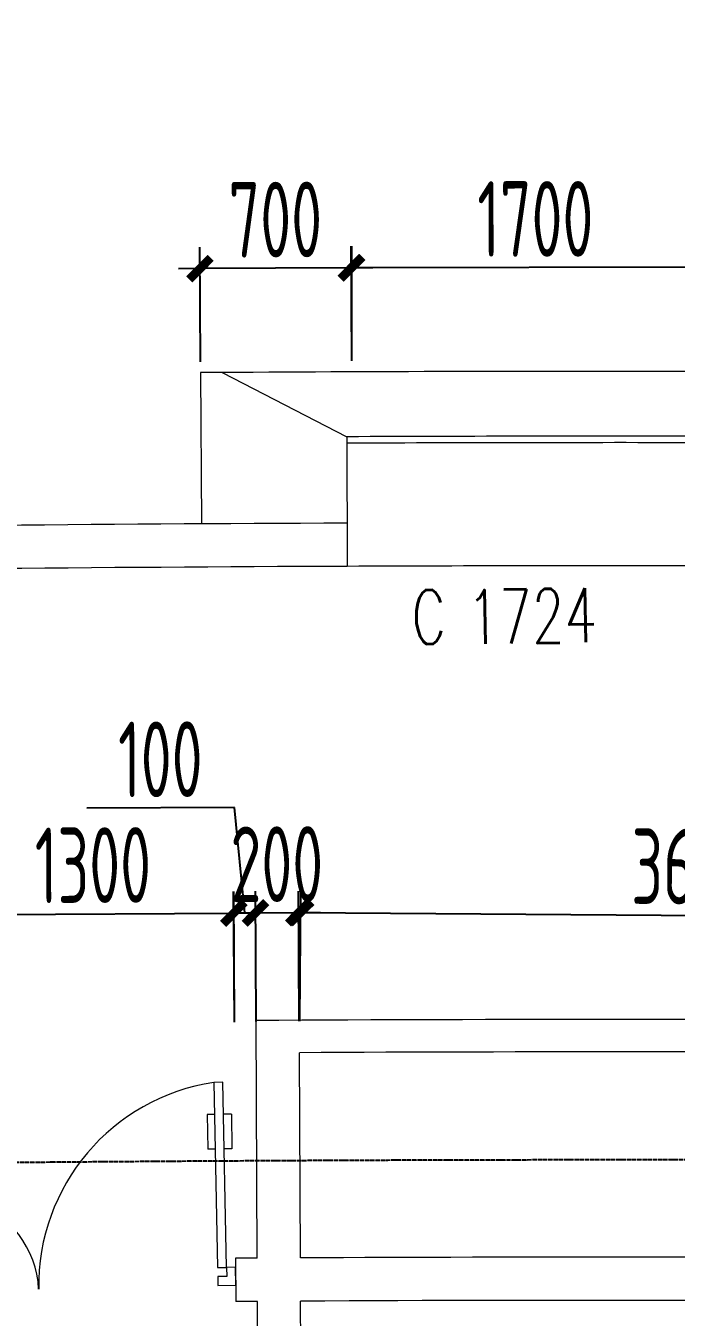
# Model space of a CAD drawing. Header units: millimetres. Extents: x 11677979 to 24947533, y -12764720 to -6308891.
# Drawn here: x 11775968 to 11778976, y -6378206 to -6372229 of the extents above; entities that cross this region are included whole.
import ezdxf
from ezdxf.enums import TextEntityAlignment as Align

# ---------------------------------------------------------------- set-up
doc = ezdxf.new("R2010")
doc.units = ezdxf.units.MM
doc.header["$LTSCALE"] = 10
for name, pattern in [('A2-RG-AXIS$0$CENTER', [2, 1.25, -0.25, 0.25, -0.25]), ('A2-RG-AXIS$0$DOTE', [2.42, 2, -0.2, 0.02, -0.2]), ('A2-RI-F4$0$A2-RG-AXIS$0$CENTER', [2, 1.25, -0.25, 0.25, -0.25]), ('A2-RI-F4$0$A2-RG-AXIS$0$DOTE', [2.42, 2, -0.2, 0.02, -0.2]), ('A2-RI-F4$0$DOT2', [0.125, 0, -0.125])]:
    doc.linetypes.add(name, pattern=pattern)
for name, color, linetype in [('A2-RB-F4$0$$34$A-DIMS-100', 1, 'Continuous'), ('A2-RB-F4$0$A-DIMS-100', 1, 'Continuous'), ('A2-RG-AXIS$0$A-GRID', 1, 'A2-RG-AXIS$0$CENTER'), ('A2-RI-F4$0$A-SYMB-DOOR', 4, 'Continuous'), ('A2-RI-F4$0$A2-RB-F4$0$$34$A-DIMS-100', 1, 'Continuous'), ('A2-RI-F4$0$A2-RB-F4$0$A-DIMS-100', 1, 'Continuous'), ('A2-RI-F4$0$A2-RG-AXIS$0$A-GRID', 1, 'A2-RI-F4$0$A2-RG-AXIS$0$CENTER')]:
    doc.layers.add(name, color=color, linetype=linetype)
for name, color, linetype, lineweight in [('A2-RI-F4$0$A-DOOR', 32, 'Continuous', 5), ('A2-RI-F4$0$A-FLOR-OTLN', 4, 'A2-RI-F4$0$DOT2', 5), ('A2-RI-F4$0$A-GLAZ', 140, 'Continuous', 5), ('A2-RI-F4$0$A-WALL', 7, 'Continuous', 5)]:
    doc.layers.add(name, color=color, linetype=linetype, lineweight=lineweight)
doc.styles.add('A2-RB-F4$0$$0$XD2008', font='hzs.shx', dxfattribs={"width": 0.7, "bigfont": 'hztxt.shx'})
doc.styles.add('A2-RB-F4$0$XD2008', font='hzs.shx', dxfattribs={"width": 0.7, "bigfont": 'hztxt.shx'})
doc.styles.add('A2-RI-F4$0$A2-RB-F4$0$$0$XD2008', font='hzs.shx', dxfattribs={"width": 0.7, "bigfont": 'hztxt.shx'})
doc.styles.add('A2-RI-F4$0$A2-RB-F4$0$XD2008', font='hzs.shx', dxfattribs={"width": 0.7, "bigfont": 'hztxt.shx'})
doc.styles.add('A2-RI-F4$0$ECADI-TXT', font='simplex.shx', dxfattribs={"bigfont": 'hztxt.shx'})
doc.dimstyles.new('A2-RB-F4$0$$0$XD100$0', dxfattribs={"dimscale": 100, "dimtxt": 3.5, "dimasz": 1, "dimexe": 1, "dimexo": 2, "dimgap": 0.5, "dimtad": 1, "dimdec": 0, "dimdsep": 46, "dimtxsty": 'A2-RB-F4$0$$0$XD2008', "dimblk1": 'A2-RB-F4$0$$20$_ArchTick', "dimblk2": 'A2-RB-F4$0$$20$_ArchTick', "dimsah": 1, "dimcen": 2.5, "dimclrt": 4, "dimaunit": 1, "dimadec": 0, "dimazin": 0, "dimtfac": 1, "dimtdec": 0, "dimtix": 1, "dimtmove": 2, "dimatfit": 3, "dimfxl": 0, "dimtolj": 1, "dimtzin": 0, "dimarcsym": 0})
doc.dimstyles.new('A2-RB-F4$0$XD100$0', dxfattribs={"dimscale": 100, "dimtxt": 3.5, "dimasz": 1, "dimexe": 1, "dimexo": 2, "dimgap": 0.5, "dimtad": 1, "dimdec": 0, "dimdsep": 46, "dimtxsty": 'A2-RB-F4$0$XD2008', "dimblk1": 'A2-RB-F4$0$_ArchTick', "dimblk2": 'A2-RB-F4$0$_ArchTick', "dimsah": 1, "dimcen": 2.5, "dimclrt": 4, "dimaunit": 1, "dimadec": 0, "dimazin": 0, "dimtfac": 1, "dimtdec": 0, "dimtix": 1, "dimtmove": 1, "dimatfit": 3, "dimfxl": 0, "dimtolj": 1, "dimtzin": 0, "dimarcsym": 0})
doc.dimstyles.new('A2-RI-F4$0$A2-RB-F4$0$$0$XD100$0', dxfattribs={"dimscale": 100, "dimtxt": 3.5, "dimasz": 1, "dimexe": 1, "dimexo": 2, "dimgap": 0.5, "dimtad": 1, "dimdec": 0, "dimdsep": 46, "dimtxsty": 'A2-RI-F4$0$A2-RB-F4$0$$0$XD2008', "dimblk1": 'A2-RI-F4$0$A2-RB-F4$0$$20$_ArchTick', "dimblk2": 'A2-RI-F4$0$A2-RB-F4$0$$20$_ArchTick', "dimsah": 1, "dimcen": 2.5, "dimclrt": 4, "dimaunit": 1, "dimadec": 0, "dimazin": 0, "dimtfac": 1, "dimtdec": 0, "dimtix": 1, "dimtmove": 2, "dimatfit": 3, "dimfxl": 0, "dimtolj": 1, "dimtzin": 0, "dimarcsym": 0})
doc.dimstyles.new('A2-RI-F4$0$A2-RB-F4$0$XD100$0', dxfattribs={"dimscale": 100, "dimtxt": 3.5, "dimasz": 1, "dimexe": 1, "dimexo": 2, "dimgap": 0.5, "dimtad": 1, "dimdec": 0, "dimdsep": 46, "dimtxsty": 'A2-RI-F4$0$A2-RB-F4$0$XD2008', "dimblk1": 'A2-RI-F4$0$A2-RB-F4$0$_ArchTick', "dimblk2": 'A2-RI-F4$0$A2-RB-F4$0$_ArchTick', "dimsah": 1, "dimcen": 2.5, "dimclrt": 4, "dimaunit": 1, "dimadec": 0, "dimazin": 0, "dimtfac": 1, "dimtdec": 0, "dimtix": 1, "dimtmove": 1, "dimatfit": 3, "dimfxl": 0, "dimtolj": 1, "dimtzin": 0, "dimarcsym": 0})

# ---------------------------------------------------------------- blocks, each defined once
blk = doc.blocks.new('A2-RB-F4$0$$20$_ArchTick')
at = {"color": 0, "linetype": 'ByBlock', "const_width": 0.4}
blk.add_lwpolyline([(-0.5, -0.5), (0.5, 0.5)], dxfattribs=at)
blk = doc.blocks.new('*D250')
at = {"layer": 'A2-RB-F4$0$$34$A-DIMS-100', "color": 0, "lineweight": -2, "transparency": 16777216}
blk.add_arc((11778702.4, -6698357.4), 315843, 89.61201, 90.297585, dxfattribs=at)
at = {"layer": 'Defpoints', "color": 0, "transparency": 16777216}
for p in [(11780940.3, -6367886.2), (11777039.2, -6378133.3), (11779581.5, -6382515.6), (11777109.1, -6391583.1), (11780668.1, -6408085.3)]:
    blk.add_point(p, dxfattribs=at)
at = {"layer": 'A2-RB-F4$0$$34$A-DIMS-100', "color": 0, "lineweight": -2, "transparency": 16777216, "xscale": 100, "yscale": 100, "zscale": 100}
for p, rotation in [((11777062, -6382518.7), 180.2975852176907), ((11780841.2, -6382521.6), 359.6120103874682)]:
    blk.add_blockref('A2-RB-F4$0$$20$_ArchTick', p, dxfattribs=dict(at, rotation=rotation))
at = {"layer": 'A2-RB-F4$0$$34$A-DIMS-100', "color": 4, "transparency": 16777216, "insert": (11778951.8, -6382256.2), "char_height": 350, "attachment_point": 5, "rotation": 359.9548, "style": 'A2-RB-F4$0$$0$XD2008'}
blk.add_mtext('\\A1;0°41\'8"', dxfattribs=at)
blk = doc.blocks.new('A2-RB-F4$0$_ArchTick')
at = {"color": 0, "linetype": 'ByBlock', "const_width": 0.4}
blk.add_lwpolyline([(-0.5, -0.5), (0.5, 0.5)], dxfattribs=at)
blk = doc.blocks.new('*D51')
at = {"layer": 'A2-RB-F4$0$A-DIMS-100', "color": 0, "lineweight": -2, "transparency": 16777216}
for p, q in [((11777476.1, -6373780.6), (11777475.4, -6373249.3)), ((11779175.6, -6373778.4), (11779174.9, -6373247.1)), ((11779175.1, -6373347.1), (11777475.5, -6373349.3))]:
    blk.add_line(p, q, dxfattribs=at)
at = {"layer": 'Defpoints', "color": 0, "transparency": 16777216}
for p in [(11777475.5, -6373349.3), (11777476.4, -6373980.6), (11779175.9, -6373978.4)]:
    blk.add_point(p, dxfattribs=at)
at = {"layer": 'A2-RB-F4$0$A-DIMS-100', "color": 0, "lineweight": -2, "transparency": 16777216, "xscale": 100, "yscale": 100, "zscale": 100}
for p, rotation in [((11777475.5, -6373349.3), 180.0744573466863), ((11779175.1, -6373347.1), 0.07445734668628745)]:
    blk.add_blockref('A2-RB-F4$0$_ArchTick', p, dxfattribs=dict(at, rotation=rotation))
at = {"layer": 'A2-RB-F4$0$A-DIMS-100', "color": 4, "transparency": 16777216, "insert": (11778325, -6373123.2), "char_height": 350, "attachment_point": 5, "rotation": 0.07446, "style": 'A2-RB-F4$0$XD2008'}
blk.add_mtext('\\A1;1700', dxfattribs=at)
blk = doc.blocks.new('*D52')
at = {"layer": 'A2-RB-F4$0$A-DIMS-100', "color": 0, "lineweight": -2, "transparency": 16777216}
for p, q in [((11776776.2, -6373784.6), (11776773.2, -6373253.3)), ((11777476.2, -6373780.6), (11777473.2, -6373249.3)), ((11776773.8, -6373353.3), (11776673.8, -6373353.8)), ((11777473.8, -6373349.3), (11776773.8, -6373353.3)), ((11777473.8, -6373349.3), (11777573.8, -6373348.8))]:
    blk.add_line(p, q, dxfattribs=at)
at = {"layer": 'Defpoints', "color": 0, "transparency": 16777216}
for p in [(11776773.8, -6373353.3), (11776777.3, -6373984.6), (11777477.4, -6373980.6)]:
    blk.add_point(p, dxfattribs=at)
at = {"layer": 'A2-RB-F4$0$A-DIMS-100', "color": 0, "lineweight": -2, "transparency": 16777216, "xscale": 100, "yscale": 100, "zscale": 100}
for p, rotation in [((11777473.8, -6373349.3), 180.3223737311482), ((11776773.8, -6373353.3), 0.3223737311482759)]:
    blk.add_blockref('A2-RB-F4$0$_ArchTick', p, dxfattribs=dict(at, rotation=rotation))
at = {"layer": 'A2-RB-F4$0$A-DIMS-100', "color": 4, "transparency": 16777216, "insert": (11777122.5, -6373126.3), "char_height": 350, "attachment_point": 5, "rotation": 0.32237, "style": 'A2-RB-F4$0$XD2008'}
blk.add_mtext('\\A1;700', dxfattribs=at)
blk = doc.blocks.new('*D98')
at = {"layer": 'A2-RB-F4$0$A-DIMS-100', "color": 0, "lineweight": -2, "transparency": 16777216}
for p, q in [((11775633, -6376847.8), (11775629.6, -6376243.2)), ((11776933, -6376840.5), (11776929.6, -6376235.8)), ((11775630.2, -6376343.2), (11776930.2, -6376335.8))]:
    blk.add_line(p, q, dxfattribs=at)
at = {"layer": 'Defpoints', "color": 0, "transparency": 16777216}
for p in [(11776930.2, -6376335.8), (11776934.2, -6377040.5), (11775634.2, -6377047.8)]:
    blk.add_point(p, dxfattribs=at)
at = {"layer": 'A2-RB-F4$0$A-DIMS-100', "color": 0, "lineweight": -2, "transparency": 16777216, "xscale": 100, "yscale": 100, "zscale": 100}
for p, rotation in [((11776930.2, -6376335.8), 0.3247696777217212), ((11775630.2, -6376343.2), 180.3247696777217)]:
    blk.add_blockref('A2-RB-F4$0$_ArchTick', p, dxfattribs=dict(at, rotation=rotation))
at = {"layer": 'A2-RB-F4$0$A-DIMS-100', "color": 4, "transparency": 16777216, "insert": (11776278.9, -6376114.5), "char_height": 350, "attachment_point": 5, "rotation": 0.32477, "style": 'A2-RB-F4$0$XD2008'}
blk.add_mtext('\\A1;1300', dxfattribs=at)
blk = doc.blocks.new('*D101')
at = {"layer": 'A2-RB-F4$0$A-DIMS-100', "color": 0, "lineweight": -2, "transparency": 16777216}
for p, q in [((11776933.6, -6375847.7), (11776250.3, -6375851.2)), ((11776980.5, -6376335.5), (11776933.6, -6375847.7)), ((11776933.1, -6376837.8), (11776930, -6376235.8)), ((11777033.1, -6376837.3), (11777030, -6376235.3)), ((11776930.5, -6376335.8), (11777030.5, -6376335.3))]:
    blk.add_line(p, q, dxfattribs=at)
at = {"layer": 'Defpoints', "color": 0, "transparency": 16777216}
for p in [(11777030.5, -6376335.3), (11776934.1, -6377037.8), (11777034.2, -6377037.3)]:
    blk.add_point(p, dxfattribs=at)
at = {"layer": 'A2-RB-F4$0$A-DIMS-100', "color": 0, "lineweight": -2, "transparency": 16777216, "xscale": 100, "yscale": 100, "zscale": 100}
for p, rotation in [((11776930.5, -6376335.8), 180.2975852181631), ((11777030.5, -6376335.3), 0.2975852181630235)]:
    blk.add_blockref('A2-RB-F4$0$_ArchTick', p, dxfattribs=dict(at, rotation=rotation))
at = {"layer": 'A2-RB-F4$0$A-DIMS-100', "color": 4, "transparency": 16777216, "insert": (11776590.7, -6375624.5), "char_height": 350, "attachment_point": 5, "rotation": 0.29759, "style": 'A2-RB-F4$0$XD2008'}
blk.add_mtext('\\A1;100', dxfattribs=at)
blk = doc.blocks.new('*D103')
at = {"layer": 'A2-RB-F4$0$A-DIMS-100', "color": 0, "lineweight": -2, "transparency": 16777216}
for p, q in [((11777033.1, -6376837.3), (11777030, -6376235.3)), ((11777233.1, -6376836.2), (11777230, -6376234.2)), ((11777030.5, -6376335.3), (11776930.5, -6376335.8)), ((11777030.5, -6376335.3), (11777230.5, -6376334.2)), ((11777230.5, -6376334.2), (11777330.5, -6376333.7))]:
    blk.add_line(p, q, dxfattribs=at)
at = {"layer": 'Defpoints', "color": 0, "transparency": 16777216}
for p in [(11777230.5, -6376334.2), (11777034.2, -6377037.3), (11777234.1, -6377036.2)]:
    blk.add_point(p, dxfattribs=at)
at = {"layer": 'A2-RB-F4$0$A-DIMS-100', "color": 0, "lineweight": -2, "transparency": 16777216, "xscale": 100, "yscale": 100, "zscale": 100}
for p, rotation in [((11777030.5, -6376335.3), 0.2975852177381366), ((11777230.5, -6376334.2), 180.2975852177381)]:
    blk.add_blockref('A2-RB-F4$0$_ArchTick', p, dxfattribs=dict(at, rotation=rotation))
at = {"layer": 'A2-RB-F4$0$A-DIMS-100', "color": 4, "transparency": 16777216, "insert": (11777129.3, -6376109.8), "char_height": 350, "attachment_point": 5, "rotation": 0.29759, "style": 'A2-RB-F4$0$XD2008'}
blk.add_mtext('\\A1;200', dxfattribs=at)
blk = doc.blocks.new('*D104')
at = {"layer": 'A2-RB-F4$0$A-DIMS-100', "color": 0, "lineweight": -2, "transparency": 16777216}
for p, q in [((11777235.5, -6376836.3), (11777239.7, -6376233.6)), ((11780885.5, -6376861.7), (11780889.7, -6376259)), ((11777239, -6376333.6), (11780889, -6376359))]:
    blk.add_line(p, q, dxfattribs=at)
at = {"layer": 'Defpoints', "color": 0, "transparency": 16777216}
for p in [(11780889, -6376359), (11777234.1, -6377036.2), (11780884.1, -6377061.7)]:
    blk.add_point(p, dxfattribs=at)
at = {"layer": 'A2-RB-F4$0$A-DIMS-100', "color": 0, "lineweight": -2, "transparency": 16777216, "xscale": 100, "yscale": 100, "zscale": 100}
for p, rotation in [((11777239, -6376333.6), 179.6012167915804), ((11780889, -6376359), 359.6012167915804)]:
    blk.add_blockref('A2-RB-F4$0$_ArchTick', p, dxfattribs=dict(at, rotation=rotation))
at = {"layer": 'A2-RB-F4$0$A-DIMS-100', "color": 4, "transparency": 16777216, "insert": (11779065.6, -6376121.3), "char_height": 350, "attachment_point": 5, "rotation": 359.60122, "style": 'A2-RB-F4$0$XD2008'}
blk.add_mtext('\\A1;3650', dxfattribs=at)
blk = doc.blocks.new('A2-RG-AXIS')
at = {"layer": 'A2-RG-AXIS$0$A-GRID', "linetype": 'A2-RG-AXIS$0$DOTE'}
for radius in [323300, 316700]:
    blk.add_arc((11778730.7, -6694178.7), radius, 75.589285, 95.407644, dxfattribs=at)
blk = doc.blocks.new('A2-RI-F4$0$SERSRHRHDTRJ')
at = {"layer": 'A2-RI-F4$0$A-DOOR'}
for p, q in [((11800475.4, -6393800), (11800415.4, -6394655.5)), ((11800456.9, -6394658.5), (11800516.9, -6393803.1)), ((11800516.9, -6393803.1), (11800475.4, -6393800)), ((11800431.4, -6393945.8), (11800419.8, -6394105.8)), ((11800466.6, -6393948.4), (11800431.4, -6393945.8)), ((11800543.3, -6393953.9), (11800508.1, -6393951.4)), ((11800543.3, -6393953.9), (11800531.7, -6394113.9)), ((11800455, -6394108.3), (11800419.8, -6394105.8)), ((11800531.7, -6394113.9), (11800496.6, -6394111.3)), ((11799243, -6394573.2), (11799266.1, -6394243.9)), ((11799266.1, -6394243.9), (11799307.6, -6394246.8)), ((11799307.6, -6394246.8), (11799284.6, -6394576.1)), ((11799195.7, -6394653.5), (11799201.5, -6394570.3)), ((11799201.5, -6394570.3), (11799243, -6394573.2)), ((11799243, -6394573.2), (11799240.1, -6394614.8)), ((11799240.1, -6394614.8), (11799281.7, -6394617.7)), ((11799284.6, -6394576.1), (11799243, -6394573.2)), ((11799281.7, -6394617.7), (11799278.8, -6394659.3)), ((11799278.8, -6394659.3), (11799195.7, -6394653.5)), ((11799195.7, -6394653.5), (11799195.7, -6394653.5)), ((11800415.4, -6394655.5), (11800456.9, -6394658.5)), ((11800456.9, -6394658.5), (11800453.9, -6394700)), ((11800498.5, -6394661.5), (11800456.9, -6394658.5)), ((11800492.5, -6394744.6), (11800498.5, -6394661.5)), ((11800412.4, -6394697), (11800409.3, -6394738.6)), ((11800409.3, -6394738.6), (11800492.5, -6394744.6)), ((11800453.9, -6394700), (11800412.4, -6394697)), ((11800492.5, -6394744.6), (11800492.5, -6394744.6))]:
    blk.add_line(p, q, dxfattribs=at)
for centre, radius, start, end in [((11800532.6, -6394751.2), 952.8, 93.44102, 175.72163), ((11799135.2, -6394659.8), 447.6, 357.40877, 67.34678)]:
    blk.add_arc(centre, radius, start, end, dxfattribs=at)
blk = doc.blocks.new('A2-RI-F4$0$Bay 1')
at = {"layer": 'A2-RI-F4$0$A-FLOR-OTLN', "linetype": 'Continuous'}
for radius, end in [(320350, 93.622485), (319450, 93.519662)]:
    blk.add_arc((19611.4, -318847.5), radius, 93.211108, end, dxfattribs=at)
at = {"layer": 'A2-RI-F4$0$A-GLAZ'}
for radius in [320050, 320020]:
    blk.add_arc((19611.4, -318847.5), radius, 93.211108, 93.519662, dxfattribs=at)
at = {"layer": 'A2-RI-F4$0$A-WALL'}
for p, q in [((1666.9, 999.6), (1717.4, 101)), ((1766.8, 1005.2), (1806, 306.3)), ((-728.8, 856.2), (-684.6, 157.6)), ((-629, 862.5), (-36.8, 598.9)), ((-36.8, 598.9), (0, 0))]:
    blk.add_line(p, q, dxfattribs=at)
for start, end in [(93.193223, 93.211108), (93.622485, 93.64037)]:
    blk.add_arc((19611.4, -318847.5), 320350, start, end, dxfattribs=at)
blk = doc.blocks.new('A2-RI-F4$0$A2-RB-F4$0$$20$_ArchTick')
at = {"color": 0, "linetype": 'ByBlock', "const_width": 0.4}
blk.add_lwpolyline([(-0.5, -0.5), (0.5, 0.5)], dxfattribs=at)
blk = doc.blocks.new('*D775')
at = {"layer": 'A2-RI-F4$0$A2-RB-F4$0$$34$A-DIMS-100', "color": 0, "lineweight": -2, "transparency": 16777216}
blk.add_arc((11778702.4, -6698357.4), 315843, 89.61201, 90.297585, dxfattribs=at)
at = {"layer": 'Defpoints', "color": 0, "transparency": 16777216}
for p in [(11780940.3, -6367886.2), (11777039.2, -6378133.3), (11779581.5, -6382515.6), (11777109.1, -6391583.1), (11780668.1, -6408085.3)]:
    blk.add_point(p, dxfattribs=at)
at = {"layer": 'A2-RI-F4$0$A2-RB-F4$0$$34$A-DIMS-100', "color": 0, "lineweight": -2, "transparency": 16777216, "xscale": 100, "yscale": 100, "zscale": 100}
for p, rotation in [((11777062, -6382518.7), 180.2975852176907), ((11780841.2, -6382521.6), 359.6120103874682)]:
    blk.add_blockref('A2-RI-F4$0$A2-RB-F4$0$$20$_ArchTick', p, dxfattribs=dict(at, rotation=rotation))
at = {"layer": 'A2-RI-F4$0$A2-RB-F4$0$$34$A-DIMS-100', "color": 4, "transparency": 16777216, "insert": (11778951.8, -6382256.2), "char_height": 350, "attachment_point": 5, "rotation": 359.9548, "style": 'A2-RI-F4$0$A2-RB-F4$0$$0$XD2008'}
blk.add_mtext('\\A1;0°41\'8"', dxfattribs=at)
blk = doc.blocks.new('A2-RI-F4$0$A2-RB-F4$0$_ArchTick')
at = {"color": 0, "linetype": 'ByBlock', "const_width": 0.4}
blk.add_lwpolyline([(-0.5, -0.5), (0.5, 0.5)], dxfattribs=at)
blk = doc.blocks.new('*D576')
at = {"layer": 'A2-RI-F4$0$A2-RB-F4$0$A-DIMS-100', "color": 0, "lineweight": -2, "transparency": 16777216}
for p, q in [((11777476.1, -6373780.6), (11777475.4, -6373249.3)), ((11779175.6, -6373778.4), (11779174.9, -6373247.1)), ((11779175.1, -6373347.1), (11777475.5, -6373349.3))]:
    blk.add_line(p, q, dxfattribs=at)
at = {"layer": 'Defpoints', "color": 0, "transparency": 16777216}
for p in [(11777475.5, -6373349.3), (11777476.4, -6373980.6), (11779175.9, -6373978.4)]:
    blk.add_point(p, dxfattribs=at)
at = {"layer": 'A2-RI-F4$0$A2-RB-F4$0$A-DIMS-100', "color": 0, "lineweight": -2, "transparency": 16777216, "xscale": 100, "yscale": 100, "zscale": 100}
for p, rotation in [((11777475.5, -6373349.3), 180.0744573466863), ((11779175.1, -6373347.1), 0.07445734668628745)]:
    blk.add_blockref('A2-RI-F4$0$A2-RB-F4$0$_ArchTick', p, dxfattribs=dict(at, rotation=rotation))
at = {"layer": 'A2-RI-F4$0$A2-RB-F4$0$A-DIMS-100', "color": 4, "transparency": 16777216, "insert": (11778325, -6373123.2), "char_height": 350, "attachment_point": 5, "rotation": 0.07446, "style": 'A2-RI-F4$0$A2-RB-F4$0$XD2008'}
blk.add_mtext('\\A1;1700', dxfattribs=at)
blk = doc.blocks.new('*D577')
at = {"layer": 'A2-RI-F4$0$A2-RB-F4$0$A-DIMS-100', "color": 0, "lineweight": -2, "transparency": 16777216}
for p, q in [((11776776.2, -6373784.6), (11776773.2, -6373253.3)), ((11777476.2, -6373780.6), (11777473.2, -6373249.3)), ((11776773.8, -6373353.3), (11776673.8, -6373353.8)), ((11777473.8, -6373349.3), (11776773.8, -6373353.3)), ((11777473.8, -6373349.3), (11777573.8, -6373348.8))]:
    blk.add_line(p, q, dxfattribs=at)
at = {"layer": 'Defpoints', "color": 0, "transparency": 16777216}
for p in [(11776773.8, -6373353.3), (11776777.3, -6373984.6), (11777477.4, -6373980.6)]:
    blk.add_point(p, dxfattribs=at)
at = {"layer": 'A2-RI-F4$0$A2-RB-F4$0$A-DIMS-100', "color": 0, "lineweight": -2, "transparency": 16777216, "xscale": 100, "yscale": 100, "zscale": 100}
for p, rotation in [((11777473.8, -6373349.3), 180.3223737311482), ((11776773.8, -6373353.3), 0.3223737311482759)]:
    blk.add_blockref('A2-RI-F4$0$A2-RB-F4$0$_ArchTick', p, dxfattribs=dict(at, rotation=rotation))
at = {"layer": 'A2-RI-F4$0$A2-RB-F4$0$A-DIMS-100', "color": 4, "transparency": 16777216, "insert": (11777122.5, -6373126.3), "char_height": 350, "attachment_point": 5, "rotation": 0.32237, "style": 'A2-RI-F4$0$A2-RB-F4$0$XD2008'}
blk.add_mtext('\\A1;700', dxfattribs=at)
blk = doc.blocks.new('*D623')
at = {"layer": 'A2-RI-F4$0$A2-RB-F4$0$A-DIMS-100', "color": 0, "lineweight": -2, "transparency": 16777216}
for p, q in [((11775633, -6376847.8), (11775629.6, -6376243.2)), ((11776933, -6376840.5), (11776929.6, -6376235.8)), ((11775630.2, -6376343.2), (11776930.2, -6376335.8))]:
    blk.add_line(p, q, dxfattribs=at)
at = {"layer": 'Defpoints', "color": 0, "transparency": 16777216}
for p in [(11776930.2, -6376335.8), (11776934.2, -6377040.5), (11775634.2, -6377047.8)]:
    blk.add_point(p, dxfattribs=at)
at = {"layer": 'A2-RI-F4$0$A2-RB-F4$0$A-DIMS-100', "color": 0, "lineweight": -2, "transparency": 16777216, "xscale": 100, "yscale": 100, "zscale": 100}
for p, rotation in [((11776930.2, -6376335.8), 0.3247696777217212), ((11775630.2, -6376343.2), 180.3247696777217)]:
    blk.add_blockref('A2-RI-F4$0$A2-RB-F4$0$_ArchTick', p, dxfattribs=dict(at, rotation=rotation))
at = {"layer": 'A2-RI-F4$0$A2-RB-F4$0$A-DIMS-100', "color": 4, "transparency": 16777216, "insert": (11776278.9, -6376114.5), "char_height": 350, "attachment_point": 5, "rotation": 0.32477, "style": 'A2-RI-F4$0$A2-RB-F4$0$XD2008'}
blk.add_mtext('\\A1;1300', dxfattribs=at)
blk = doc.blocks.new('*D626')
at = {"layer": 'A2-RI-F4$0$A2-RB-F4$0$A-DIMS-100', "color": 0, "lineweight": -2, "transparency": 16777216}
for p, q in [((11776933.6, -6375847.7), (11776250.3, -6375851.2)), ((11776980.5, -6376335.5), (11776933.6, -6375847.7)), ((11776933.1, -6376837.8), (11776930, -6376235.8)), ((11777033.1, -6376837.3), (11777030, -6376235.3)), ((11776930.5, -6376335.8), (11777030.5, -6376335.3))]:
    blk.add_line(p, q, dxfattribs=at)
at = {"layer": 'Defpoints', "color": 0, "transparency": 16777216}
for p in [(11777030.5, -6376335.3), (11776934.1, -6377037.8), (11777034.2, -6377037.3)]:
    blk.add_point(p, dxfattribs=at)
at = {"layer": 'A2-RI-F4$0$A2-RB-F4$0$A-DIMS-100', "color": 0, "lineweight": -2, "transparency": 16777216, "xscale": 100, "yscale": 100, "zscale": 100}
for p, rotation in [((11776930.5, -6376335.8), 180.2975852181631), ((11777030.5, -6376335.3), 0.2975852181630235)]:
    blk.add_blockref('A2-RI-F4$0$A2-RB-F4$0$_ArchTick', p, dxfattribs=dict(at, rotation=rotation))
at = {"layer": 'A2-RI-F4$0$A2-RB-F4$0$A-DIMS-100', "color": 4, "transparency": 16777216, "insert": (11776590.7, -6375624.5), "char_height": 350, "attachment_point": 5, "rotation": 0.29759, "style": 'A2-RI-F4$0$A2-RB-F4$0$XD2008'}
blk.add_mtext('\\A1;100', dxfattribs=at)
blk = doc.blocks.new('*D628')
at = {"layer": 'A2-RI-F4$0$A2-RB-F4$0$A-DIMS-100', "color": 0, "lineweight": -2, "transparency": 16777216}
for p, q in [((11777033.1, -6376837.3), (11777030, -6376235.3)), ((11777233.1, -6376836.2), (11777230, -6376234.2)), ((11777030.5, -6376335.3), (11776930.5, -6376335.8)), ((11777030.5, -6376335.3), (11777230.5, -6376334.2)), ((11777230.5, -6376334.2), (11777330.5, -6376333.7))]:
    blk.add_line(p, q, dxfattribs=at)
at = {"layer": 'Defpoints', "color": 0, "transparency": 16777216}
for p in [(11777230.5, -6376334.2), (11777034.2, -6377037.3), (11777234.1, -6377036.2)]:
    blk.add_point(p, dxfattribs=at)
at = {"layer": 'A2-RI-F4$0$A2-RB-F4$0$A-DIMS-100', "color": 0, "lineweight": -2, "transparency": 16777216, "xscale": 100, "yscale": 100, "zscale": 100}
for p, rotation in [((11777030.5, -6376335.3), 0.2975852177381366), ((11777230.5, -6376334.2), 180.2975852177381)]:
    blk.add_blockref('A2-RI-F4$0$A2-RB-F4$0$_ArchTick', p, dxfattribs=dict(at, rotation=rotation))
at = {"layer": 'A2-RI-F4$0$A2-RB-F4$0$A-DIMS-100', "color": 4, "transparency": 16777216, "insert": (11777129.3, -6376109.8), "char_height": 350, "attachment_point": 5, "rotation": 0.29759, "style": 'A2-RI-F4$0$A2-RB-F4$0$XD2008'}
blk.add_mtext('\\A1;200', dxfattribs=at)
blk = doc.blocks.new('*D629')
at = {"layer": 'A2-RI-F4$0$A2-RB-F4$0$A-DIMS-100', "color": 0, "lineweight": -2, "transparency": 16777216}
for p, q in [((11777235.5, -6376836.3), (11777239.7, -6376233.6)), ((11780885.5, -6376861.7), (11780889.7, -6376259)), ((11777239, -6376333.6), (11780889, -6376359))]:
    blk.add_line(p, q, dxfattribs=at)
at = {"layer": 'Defpoints', "color": 0, "transparency": 16777216}
for p in [(11780889, -6376359), (11777234.1, -6377036.2), (11780884.1, -6377061.7)]:
    blk.add_point(p, dxfattribs=at)
at = {"layer": 'A2-RI-F4$0$A2-RB-F4$0$A-DIMS-100', "color": 0, "lineweight": -2, "transparency": 16777216, "xscale": 100, "yscale": 100, "zscale": 100}
for p, rotation in [((11777239, -6376333.6), 179.6012167915804), ((11780889, -6376359), 359.6012167915804)]:
    blk.add_blockref('A2-RI-F4$0$A2-RB-F4$0$_ArchTick', p, dxfattribs=dict(at, rotation=rotation))
at = {"layer": 'A2-RI-F4$0$A2-RB-F4$0$A-DIMS-100', "color": 4, "transparency": 16777216, "insert": (11779065.6, -6376121.3), "char_height": 350, "attachment_point": 5, "rotation": 359.60122, "style": 'A2-RI-F4$0$A2-RB-F4$0$XD2008'}
blk.add_mtext('\\A1;3650', dxfattribs=at)
blk = doc.blocks.new('A2-RI-F4$0$A2-RG-AXIS')
at = {"layer": 'A2-RI-F4$0$A2-RG-AXIS$0$A-GRID', "linetype": 'A2-RI-F4$0$A2-RG-AXIS$0$DOTE'}
for radius in [323300, 316700]:
    blk.add_arc((11778730.7, -6694178.7), radius, 75.589285, 95.407644, dxfattribs=at)
blk = doc.blocks.new('A2-RI-F4$0$ECADI-TAG-DOOR')
blk = doc.blocks.new('A2-RB-F4')
at = {"layer": 'A2-RB-F4$0$$34$A-DIMS-100'}
dim = blk.add_angular_dim_2l(base=(11779581.46, -6382515.6303), line1=((11777109.0605, -6391583.0707), (11777039.2036, -6378133.2524)), line2=((11780668.0768, -6408085.2682), (11780940.2968, -6367886.2033)), dimstyle='A2-RB-F4$0$$0$XD100$0', override={"dimadec": 4}, dxfattribs=at)
dim.commit()
dim.dimension.update_dxf_attribs({"geometry": '*D250', "text_midpoint": (11778951.793, -6382256.1721)})
at = {"layer": 'A2-RB-F4$0$A-DIMS-100'}
for p1, p2, distance, picture, middle in [((11777477.4, -6373980.6), (11776777.3, -6373984.6), -631.3, '*D52', (11777122.5, -6373126.3)), ((11779175.9, -6373978.4), (11777476.4, -6373980.6), -631.3, '*D51', (11778325, -6373123.2)), ((11775634.2, -6377047.8), (11776934.2, -6377040.5), 704.7, '*D98', (11776278.9, -6376114.5)), ((11777034.2, -6377037.3), (11777234.1, -6377036.2), 702, '*D103', (11777129.3, -6376109.8)), ((11777234.1, -6377036.2), (11780884.1, -6377061.7), 702.7, '*D104', (11779065.6, -6376121.3))]:
    dim = blk.add_aligned_dim(p1=p1, p2=p2, distance=distance, dimstyle='A2-RB-F4$0$XD100$0', dxfattribs=at)
    dim.commit()
    dim.dimension.update_dxf_attribs({"geometry": picture, "text_midpoint": middle})
dim = blk.add_linear_dim(base=(11777030.5, -6376335.3), p1=(11776934.1, -6377037.8), p2=(11777034.2, -6377037.3), angle=0.29759, dimstyle='A2-RB-F4$0$XD100$0', dxfattribs=at)
dim.commit()
dim.dimension.update_dxf_attribs({"geometry": '*D101', "text_midpoint": (11776883.6, -6375847.9), "dimtype": 129})
blk = doc.blocks.new('A2-RI-F4$0$A2-RB-F4')
at = {"layer": 'A2-RI-F4$0$A2-RB-F4$0$$34$A-DIMS-100'}
dim = blk.add_angular_dim_2l(base=(11779581.46, -6382515.6303), line1=((11777109.0605, -6391583.0707), (11777039.2036, -6378133.2524)), line2=((11780668.0768, -6408085.2682), (11780940.2968, -6367886.2033)), dimstyle='A2-RI-F4$0$A2-RB-F4$0$$0$XD100$0', override={"dimadec": 4}, dxfattribs=at)
dim.commit()
dim.dimension.update_dxf_attribs({"geometry": '*D775', "text_midpoint": (11778951.793, -6382256.1721)})
at = {"layer": 'A2-RI-F4$0$A2-RB-F4$0$A-DIMS-100'}
for p1, p2, distance, picture, middle in [((11777477.4, -6373980.6), (11776777.3, -6373984.6), -631.3, '*D577', (11777122.5, -6373126.3)), ((11779175.9, -6373978.4), (11777476.4, -6373980.6), -631.3, '*D576', (11778325, -6373123.2)), ((11775634.2, -6377047.8), (11776934.2, -6377040.5), 704.7, '*D623', (11776278.9, -6376114.5)), ((11777034.2, -6377037.3), (11777234.1, -6377036.2), 702, '*D628', (11777129.3, -6376109.8)), ((11777234.1, -6377036.2), (11780884.1, -6377061.7), 702.7, '*D629', (11779065.6, -6376121.3))]:
    dim = blk.add_aligned_dim(p1=p1, p2=p2, distance=distance, dimstyle='A2-RI-F4$0$A2-RB-F4$0$XD100$0', dxfattribs=at)
    dim.commit()
    dim.dimension.update_dxf_attribs({"geometry": picture, "text_midpoint": middle})
dim = blk.add_linear_dim(base=(11777030.5, -6376335.3), p1=(11776934.1, -6377037.8), p2=(11777034.2, -6377037.3), angle=0.29759, dimstyle='A2-RI-F4$0$A2-RB-F4$0$XD100$0', dxfattribs=at)
dim.commit()
dim.dimension.update_dxf_attribs({"geometry": '*D626', "text_midpoint": (11776883.6, -6375847.9), "dimtype": 129})
blk = doc.blocks.new('A2-RI-F4')
at = {"layer": 'A2-RI-F4$0$A-WALL'}
for p, q in [((11777038.8, -6377933.3), (11777033.1, -6376833.3)), ((11777238.8, -6377932.2), (11777233.8, -6376982.3)), ((11776938.8, -6377933.8), (11776939.9, -6378133.8)), ((11777109.1, -6391583.1), (11777039.2, -6378133.3)), ((11777309.1, -6391582.1), (11777239.2, -6378132.2))]:
    blk.add_line(p, q, dxfattribs=at)
for centre, radius, start, end in [((11778730.7, -6694178.7), 319650, 90.228818, 90.846011), ((11778730.7, -6694178.7), 319450, 90.228818, 90.846011), ((11778731.1, -6694128.7), 317300, 89.080894, 90.306614), ((11778731.1, -6694128.7), 317150, 89.117206, 90.270486), ((11778731.1, -6694128.7), 316200, 90.306645, 90.32477), ((11778731.1, -6694128.7), 316200, 89.118454, 90.270405), ((11778731.1, -6694128.7), 316000, 90.306763, 90.32477), ((11778731.1, -6694128.7), 316000, 88.964724, 90.2705)]:
    blk.add_arc(centre, radius, start, end, dxfattribs=at)
for name in ['A2-RI-F4$0$A2-RG-AXIS', 'A2-RI-F4$0$A2-RB-F4']:
    blk.add_blockref(name, (0, 0))
at = {"layer": 'A2-RI-F4$0$A-DOOR', "rotation": 5.199988977910855}
blk.add_blockref('A2-RI-F4$0$SERSRHRHDTRJ', (-554557.6, -1079139.1), dxfattribs=at)
at = {"layer": 'A2-RI-F4$0$A-SYMB-DOOR'}
ref = blk.add_blockref('A2-RI-F4$0$ECADI-TAG-DOOR', (11778154.6, -6375813.8, -333.3), dxfattribs=dict(at, xscale=99.99999999835089, yscale=99.99999999835089, zscale=99.99999999835089, rotation=0.9726699443894707))
ref.add_attrib('门窗主编号1', 'C', dxfattribs={"height": 250, "rotation": 0.97267, "style": 'A2-RI-F4$0$ECADI-TXT', "width": 0.7}).set_placement((11777912.2, -6375089.4, -333.3), align=Align.RIGHT)
ref.add_attrib('门窗主编号2', '1724', (11778011.2, -6375091.9), dxfattribs={"height": 250, "rotation": 0.97267, "style": 'A2-RI-F4$0$ECADI-TXT', "width": 0.7})
at = {"layer": 'A2-RI-F4$0$A-WALL', "rotation": 356.7090705634678}
blk.add_blockref('A2-RI-F4$0$Bay 1', (11777454.9, -6374731.3), dxfattribs=at)

msp = doc.modelspace()

# ---------------------------------------------------------------- block references
for name in ['A2-RI-F4', 'A2-RG-AXIS', 'A2-RB-F4']:
    msp.add_blockref(name, (0, 0))

doc.saveas('drawing.dxf')
